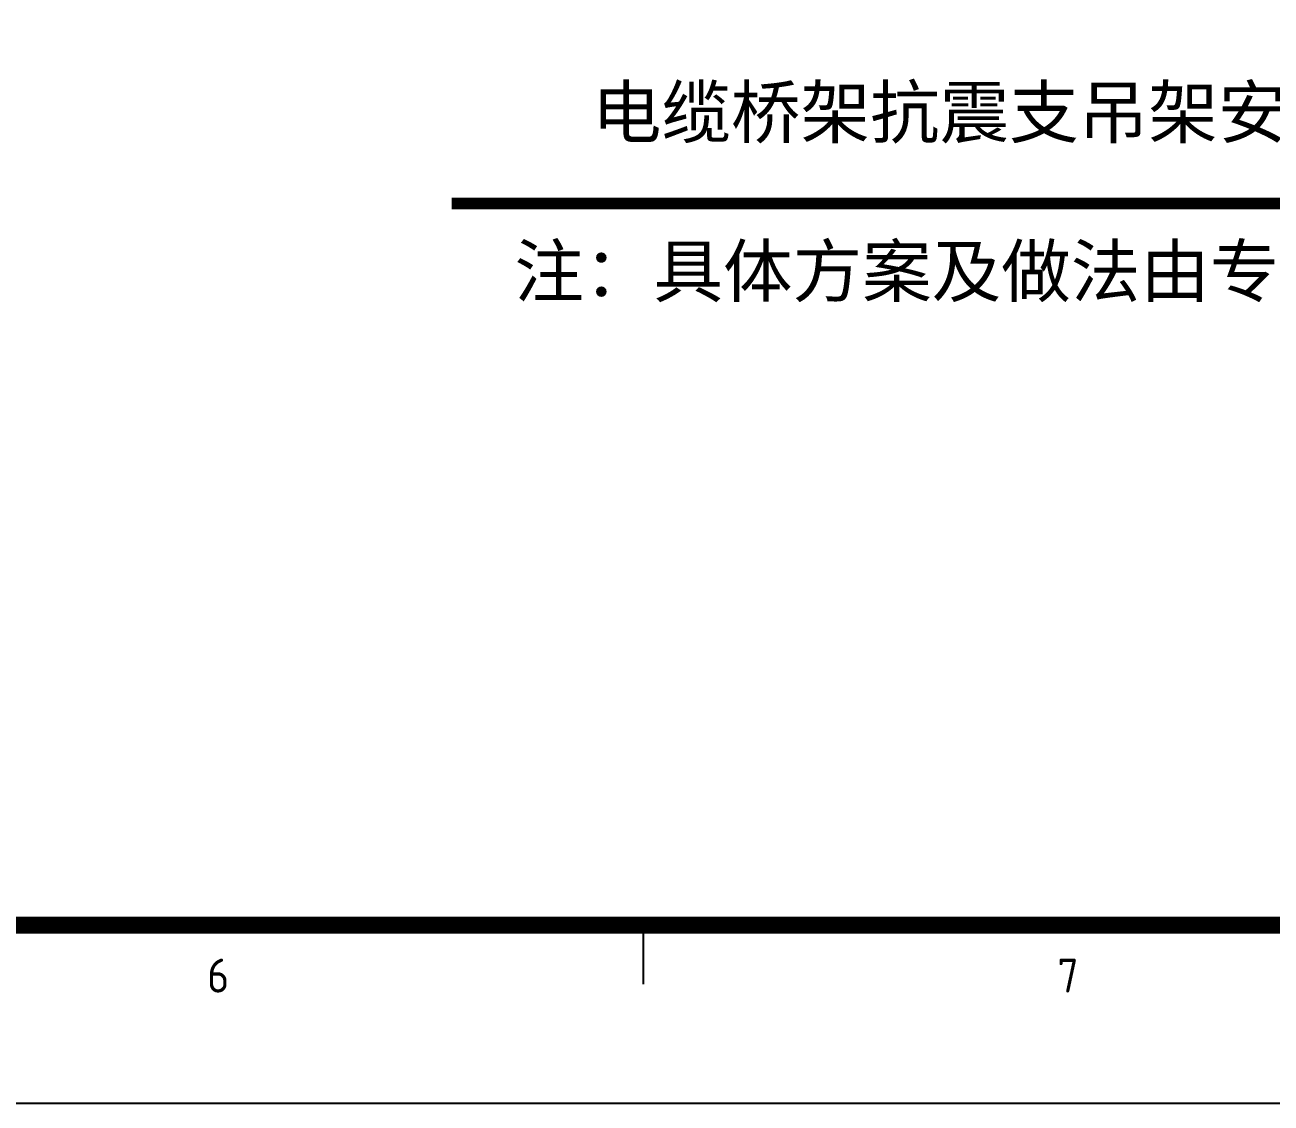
# Model space of a CAD drawing. Extents: x 815029915 to 815825525, y 579155098 to 579748855.
# Drawn here: x 815608596 to 815615928, y 579313072 to 579319415 of the extents above; entities that cross this region are included whole.
import ezdxf
from ezdxf.enums import TextEntityAlignment as Align

# ---------------------------------------------------------------- set-up
doc = ezdxf.new("R2010")
doc.units = 0
doc.header["$LTSCALE"] = 100
doc.header["$MEASUREMENT"] = 0
for name, color, linetype in [('11122', 7, 'Continuous'), ('TEL_TEXT', 7, 'Continuous'), ('TK', 7, 'Continuous'), ('zm', 1, 'Continuous')]:
    doc.layers.add(name, color=color, linetype=linetype)
doc.styles.add('-黑体', font='', dxfattribs={"width": 0.8})
doc.styles.add('ISOCP', font='isocp.shx', dxfattribs={"bigfont": 'gbcbig.shx'})
doc.styles.get('-黑体').set_extended_font_data('SimHei')

# ---------------------------------------------------------------- blocks, each defined once
blk = doc.blocks.new('l')
at = {"layer": 'TK'}
blk.add_lwpolyline([(815463677.3, 579451444.5), (815463677.3, 579409444.5), (815547777.3, 579409444.5), (815547777.3, 579451444.5)], close=True, dxfattribs=at)

msp = doc.modelspace()

# ---------------------------------------------------------------- linework, layer by layer
at = {"layer": '11122', "const_width": 70}
msp.add_lwpolyline([(815611107.3, 579318364.2), (815619188.9, 579318364.2)], dxfattribs=at)
at = {"layer": 'TK'}
msp.add_line((815612233.2, 579314163.5), (815612233.2, 579313772.2), dxfattribs=at)
msp.add_lwpolyline([(815579733.2, 579355072.2), (815579733.2, 579313072.2), (815663833.2, 579313072.2), (815663833.2, 579355072.2)], close=True, dxfattribs=at)
at = {"layer": 'TK', "const_width": 100}
msp.add_lwpolyline([(815582233.2, 579314117.9), (815582233.2, 579354072.2), (815662833.2, 579354072.2), (815662833.2, 579314117.9)], close=True, dxfattribs=at)

# ---------------------------------------------------------------- block references
at = {"layer": 'zm', "color": 1}
msp.add_blockref('l', (116055.9, -96372.3), dxfattribs=at)

# ---------------------------------------------------------------- texts
at = {"layer": 'TEL_TEXT', "style": '-黑体'}
for s, p in [('电缆桥架抗震支吊架安装示意图', (815611931.9, 579318752)), ('注：具体方案及做法由专业公司优化设计', (815611475.8, 579317816.7))]:
    msp.add_text(s, height=300, dxfattribs=at).set_placement(p)
at = {"layer": 'TK', "style": 'ISOCP'}
for s, p in [('6', (815609733.2, 579313822.2)), ('7', (815614733.2, 579313822.2))]:
    msp.add_text(s, height=200, dxfattribs=at).set_placement(p, align=Align.MIDDLE)

doc.saveas('drawing.dxf')
